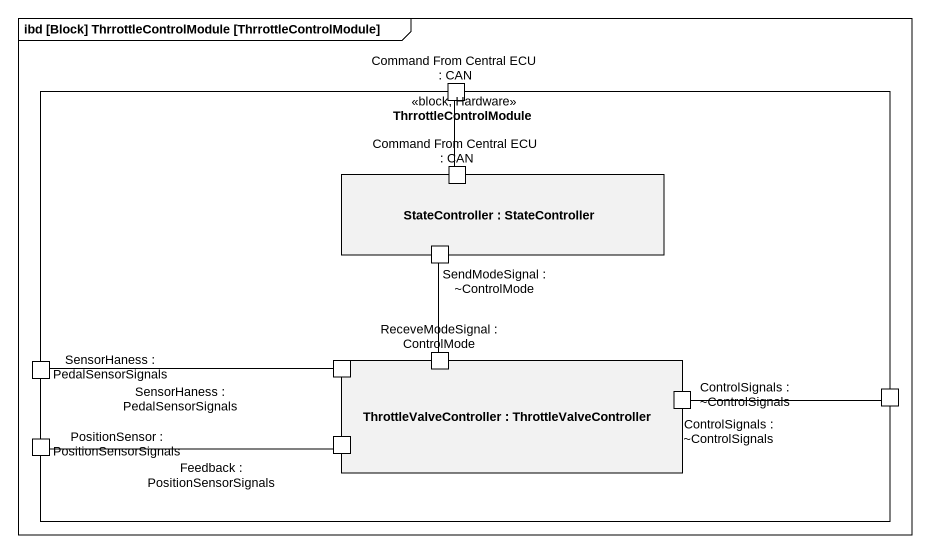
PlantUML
@startuml
mainframe ibd [Block] ThrrottleControlModule [ThrrottleControlModule]
rectangle ThrrottleControlModule <<block, Hardware>> {
  port "Command From Central ECU : CAN" as Command_From_Central_ECU_CAN
  rectangle "StateController : StateController" as StateController {
    port "Command From Central ECU : CAN" as Command_From_Central_ECU_CAN_2
    port "SendModeSignal : ~ControlMode" as SendModeSignal_ControlMode
  }
  port "SensorHaness : PedalSensorSignals" as SensorHaness
  rectangle "ThrottleValveController : ThrottleValveController" as ThrottleValveController {
    port "SensorHaness : PedalSensorSignals" as SensorHaness_2
    port "ReceveModeSignal : ControlMode" as ReceveModeSignal_ControlMode
    port "ControlSignals : ~ControlSignals" as ControlSignals
    port "Feedback : PositionSensorSignals" as Feedback
  }
  port "ControlSignals : ~ControlSignals" as ControlSignals_2
  port "PositionSensor : PositionSensorSignals" as PositionSensor
}
Command_From_Central_ECU_CAN -- Command_From_Central_ECU_CAN_2
SendModeSignal_ControlMode -- ReceveModeSignal_ControlMode
SensorHaness -right- SensorHaness_2
ControlSignals -right- ControlSignals_2
PositionSensor -right- Feedback
@enduml
